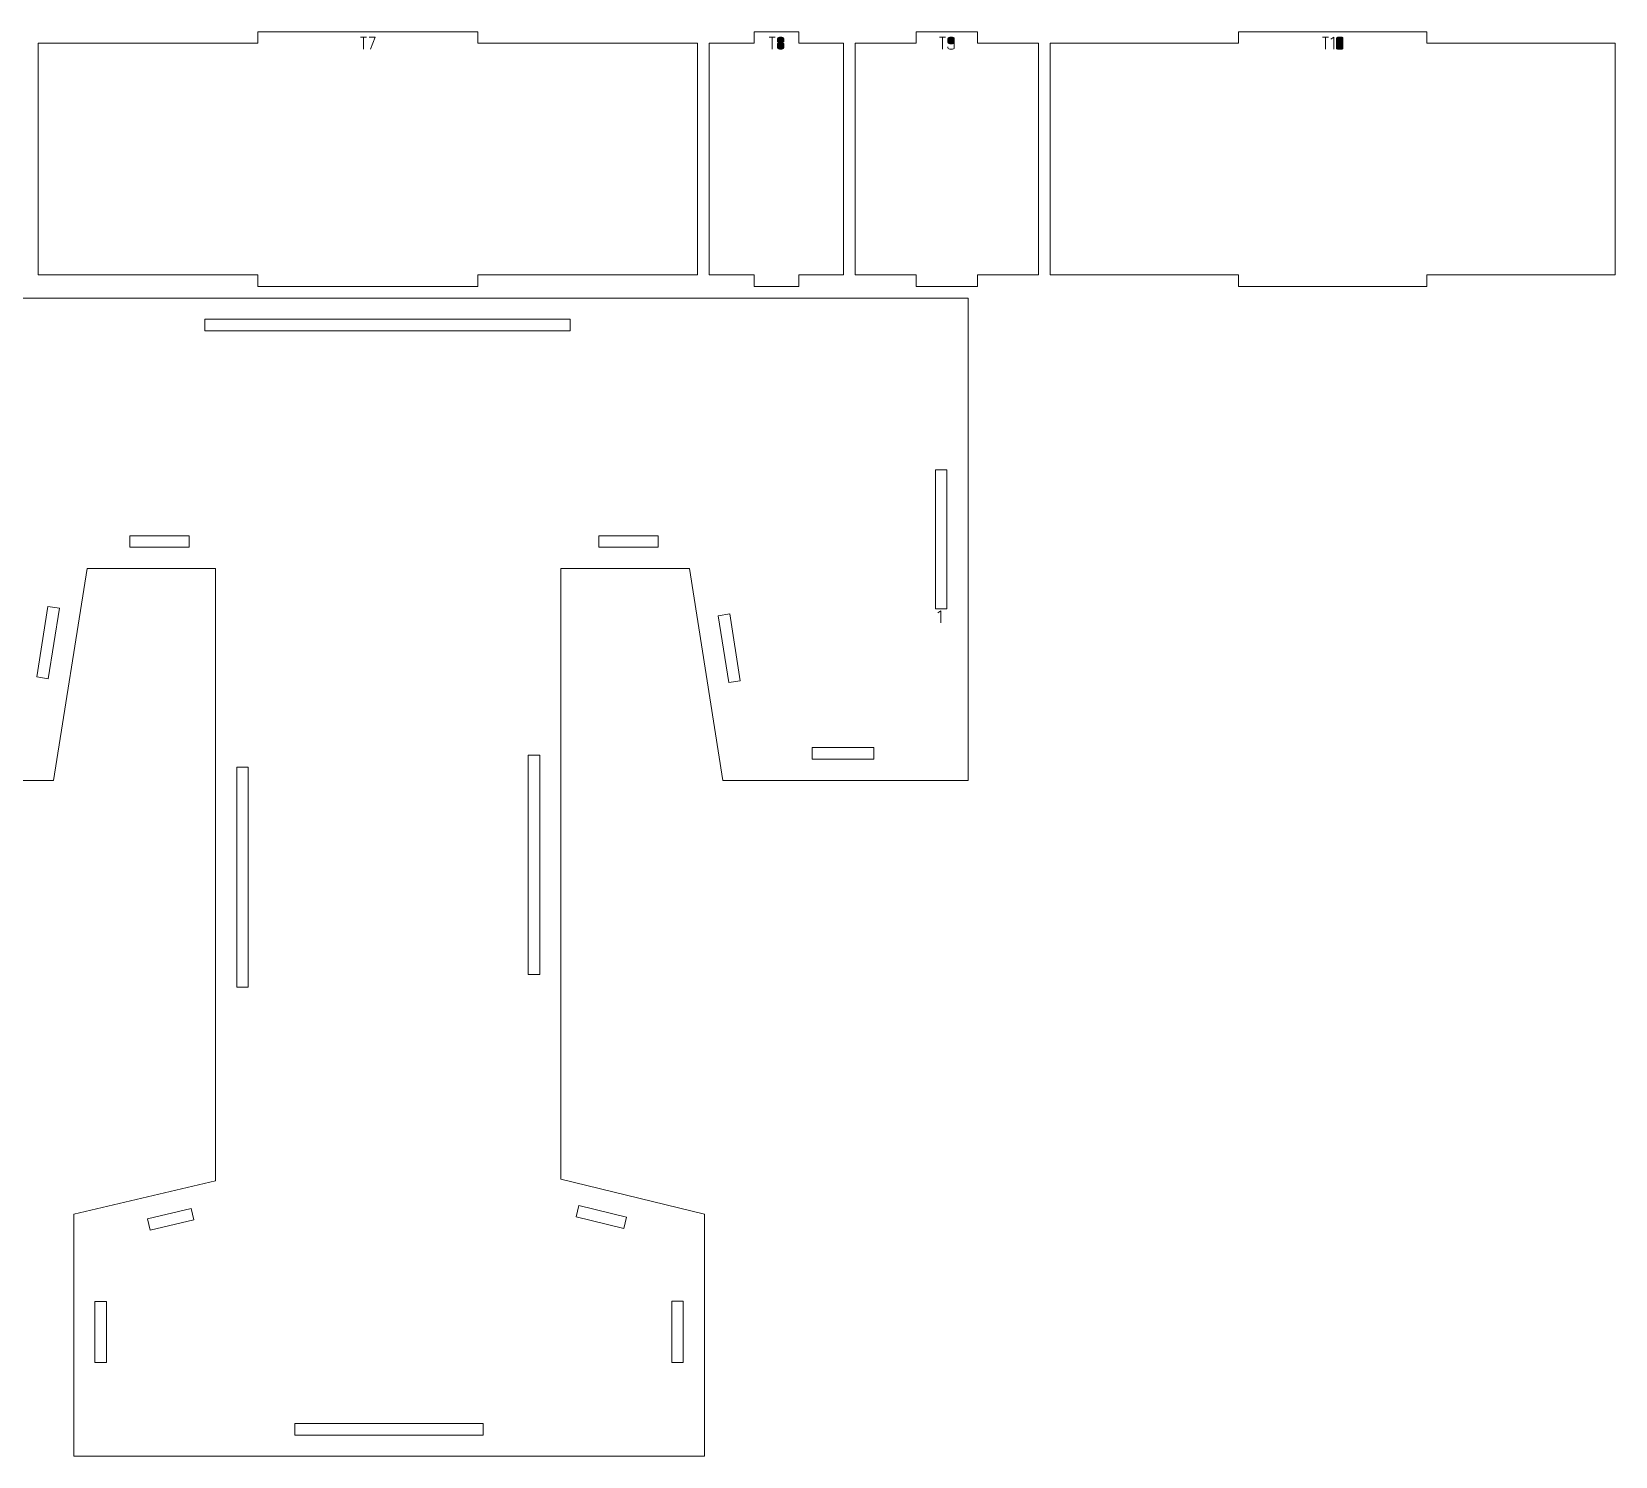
# Model space of a CAD drawing. Header units: centimetres. Extents: x -249 to 275, y -506 to 461.
# Drawn here: x 104.6 to 145.62, y -107.75 to -70.85 of the extents above; entities that cross this region are included whole.
import ezdxf

# ---------------------------------------------------------------- set-up
doc = ezdxf.new("R2010")
doc.units = ezdxf.units.CM
doc.header["$MEASUREMENT"] = 0
doc.layers.add('Capa 1', color=7, linetype='Continuous')

msp = doc.modelspace()

# ---------------------------------------------------------------- hatches: boundary and pattern name
at = {"layer": 'Capa 1', "true_color": 0x3e4095}
h = msp.add_hatch(color=175, dxfattribs=at)
edge = h.paths.add_edge_path()
edge.add_spline(control_points=[(113.19728, -70.98832), (113.19728, -70.98832), (113.11794, -70.98832), (113.11794, -70.98832), (113.11794, -70.98832), (113.27524, -70.98832), (113.27524, -70.98832), (113.27524, -70.98832), (113.19728, -70.98832), (113.19728, -70.98832), (113.19728, -70.98832), (113.19728, -71.30476), (113.19728, -71.30476), (113.19728, -71.30476), (113.19728, -70.98832), (113.19728, -70.98832)], knot_values=[0, 0, 0, 0, 0.2, 0.2, 0.2, 0.4, 0.4, 0.4, 0.6, 0.6, 0.6, 0.8, 0.8, 0.8, 1, 1, 1, 1], degree=3, periodic=1)
h = msp.add_hatch(color=175, dxfattribs=at)
edge = h.paths.add_edge_path()
edge.add_spline(control_points=[(113.37659, -71.30476), (113.37659, -71.30476), (113.49767, -70.98832), (113.49767, -70.98832), (113.49767, -70.98832), (113.33807, -70.98832), (113.33807, -70.98832), (113.33807, -70.98832), (113.49767, -70.98832), (113.49767, -70.98832), (113.49767, -70.98832), (113.37659, -71.30476), (113.37659, -71.30476)], knot_values=[0, 0, 0, 0, 0.25, 0.25, 0.25, 0.5, 0.5, 0.5, 0.75, 0.75, 0.75, 1, 1, 1, 1], degree=3, periodic=1)
h = msp.add_hatch(color=175, dxfattribs=at)
edge = h.paths.add_edge_path()
edge.add_spline(control_points=[(123.77842, -70.98832), (123.77842, -70.98832), (123.69908, -70.98832), (123.69908, -70.98832), (123.69908, -70.98832), (123.85638, -70.98832), (123.85638, -70.98832), (123.85638, -70.98832), (123.77842, -70.98832), (123.77842, -70.98832), (123.77842, -70.98832), (123.77842, -71.30476), (123.77842, -71.30476), (123.77842, -71.30476), (123.77842, -70.98832), (123.77842, -70.98832)], knot_values=[0, 0, 0, 0, 0.2, 0.2, 0.2, 0.4, 0.4, 0.4, 0.6, 0.6, 0.6, 0.8, 0.8, 0.8, 1, 1, 1, 1], degree=3, periodic=1)
h = msp.add_hatch(color=175, dxfattribs=at)
edge = h.paths.add_edge_path()
edge.add_spline(control_points=[(123.91921, -71.09793), (123.91921, -71.10588), (123.92487, -71.11306), (123.93618, -71.11948), (123.94749, -71.1259), (123.96935, -71.13018), (124.00176, -71.13232), (124.03417, -71.13018), (124.05603, -71.1259), (124.06734, -71.11948), (124.07865, -71.11306), (124.08431, -71.10588), (124.08431, -71.09793), (124.08431, -71.09793), (124.08431, -71.02363), (124.08431, -71.02363), (124.08431, -71.01385), (124.07644, -71.00552), (124.06069, -70.99864), (124.04495, -70.99176), (124.0253, -70.98832), (124.00176, -70.98832), (123.97822, -70.98832), (123.95857, -70.99176), (123.94283, -70.99864), (123.92708, -71.00552), (123.91921, -71.01385), (123.91921, -71.02363), (123.91921, -71.02363), (123.91921, -71.09793), (123.91921, -71.09793)], knot_values=[0, 0, 0, 0, 0.1, 0.1, 0.1, 0.2, 0.2, 0.2, 0.3, 0.3, 0.3, 0.4, 0.4, 0.4, 0.5, 0.5, 0.5, 0.6, 0.6, 0.6, 0.7, 0.7, 0.7, 0.8, 0.8, 0.8, 0.9, 0.9, 0.9, 1, 1, 1, 1], degree=3, periodic=1)
h = msp.add_hatch(color=175, dxfattribs=at)
edge = h.paths.add_edge_path()
edge.add_spline(control_points=[(124.00176, -71.30476), (123.97822, -71.30476), (123.95857, -71.30132), (123.94283, -71.29444), (123.92708, -71.28756), (123.91921, -71.27923), (123.91921, -71.26945), (123.91921, -71.26945), (123.91921, -71.16626), (123.91921, -71.16626), (123.91921, -71.158), (123.92487, -71.15082), (123.93618, -71.14471), (123.94749, -71.13859), (123.96935, -71.13446), (124.00176, -71.13232), (123.96935, -71.13018), (123.94749, -71.1259), (123.93618, -71.11948), (123.92487, -71.11306), (123.91921, -71.10588), (123.91921, -71.09793), (123.91921, -71.09793), (123.91921, -71.02363), (123.91921, -71.02363), (123.91921, -71.01385), (123.92708, -71.00552), (123.94283, -70.99864), (123.95857, -70.99176), (123.97822, -70.98832), (124.00176, -70.98832), (124.0253, -70.98832), (124.04495, -70.99176), (124.06069, -70.99864), (124.07644, -71.00552), (124.08431, -71.01385), (124.08431, -71.02363), (124.08431, -71.02363), (124.08431, -71.09793), (124.08431, -71.09793), (124.08431, -71.10588), (124.07865, -71.11306), (124.06734, -71.11948), (124.05603, -71.1259), (124.03417, -71.13018), (124.00176, -71.13232), (124.03417, -71.13446), (124.05603, -71.13859), (124.06734, -71.14471), (124.07865, -71.15082), (124.08431, -71.158), (124.08431, -71.16626), (124.08431, -71.16626), (124.08431, -71.26945), (124.08431, -71.26945), (124.08431, -71.27923), (124.07644, -71.28756), (124.06069, -71.29444), (124.04495, -71.30132), (124.0253, -71.30476), (124.00176, -71.30476)], knot_values=[0, 0, 0, 0, 0.05, 0.05, 0.05, 0.1, 0.1, 0.1, 0.15, 0.15, 0.15, 0.2, 0.2, 0.2, 0.25, 0.25, 0.25, 0.3, 0.3, 0.3, 0.35, 0.35, 0.35, 0.4, 0.4, 0.4, 0.45, 0.45, 0.45, 0.5, 0.5, 0.5, 0.55, 0.55, 0.55, 0.6, 0.6, 0.6, 0.65, 0.65, 0.65, 0.7, 0.7, 0.7, 0.75, 0.75, 0.75, 0.8, 0.8, 0.8, 0.85, 0.85, 0.85, 0.9, 0.9, 0.9, 0.95, 0.95, 0.95, 1, 1, 1, 1], degree=3, periodic=1)
h = msp.add_hatch(color=175, dxfattribs=at)
edge = h.paths.add_edge_path()
edge.add_spline(control_points=[(123.91921, -71.26945), (123.91921, -71.27923), (123.92708, -71.28756), (123.94283, -71.29444), (123.95857, -71.30132), (123.97822, -71.30476), (124.00176, -71.30476), (124.0253, -71.30476), (124.04495, -71.30132), (124.06069, -71.29444), (124.07644, -71.28756), (124.08431, -71.27923), (124.08431, -71.26945), (124.08431, -71.26945), (124.08431, -71.16626), (124.08431, -71.16626), (124.08431, -71.158), (124.07865, -71.15082), (124.06734, -71.14471), (124.05603, -71.13859), (124.03417, -71.13446), (124.00176, -71.13232), (123.96935, -71.13446), (123.94749, -71.13859), (123.93618, -71.14471), (123.92487, -71.15082), (123.91921, -71.158), (123.91921, -71.16626), (123.91921, -71.16626), (123.91921, -71.26945), (123.91921, -71.26945)], knot_values=[0, 0, 0, 0, 0.1, 0.1, 0.1, 0.2, 0.2, 0.2, 0.3, 0.3, 0.3, 0.4, 0.4, 0.4, 0.5, 0.5, 0.5, 0.6, 0.6, 0.6, 0.7, 0.7, 0.7, 0.8, 0.8, 0.8, 0.9, 0.9, 0.9, 1, 1, 1, 1], degree=3, periodic=1)
h = msp.add_hatch(color=175, dxfattribs=at)
edge = h.paths.add_edge_path()
edge.add_spline(control_points=[(128.19346, -70.98832), (128.19346, -70.98832), (128.11412, -70.98832), (128.11412, -70.98832), (128.11412, -70.98832), (128.27142, -70.98832), (128.27142, -70.98832), (128.27142, -70.98832), (128.19346, -70.98832), (128.19346, -70.98832), (128.19346, -70.98832), (128.19346, -71.30476), (128.19346, -71.30476), (128.19346, -71.30476), (128.19346, -70.98832), (128.19346, -70.98832)], knot_values=[0, 0, 0, 0, 0.2, 0.2, 0.2, 0.4, 0.4, 0.4, 0.6, 0.6, 0.6, 0.8, 0.8, 0.8, 1, 1, 1, 1], degree=3, periodic=1)
h = msp.add_hatch(color=175, dxfattribs=at)
edge = h.paths.add_edge_path()
edge.add_spline(control_points=[(128.33425, -71.13095), (128.33425, -71.14073), (128.34212, -71.14906), (128.35787, -71.15594), (128.37361, -71.16282), (128.39326, -71.16626), (128.4168, -71.16626), (128.44004, -71.16687), (128.4596, -71.16404), (128.4755, -71.15778), (128.4914, -71.15151), (128.49935, -71.14256), (128.49935, -71.13095), (128.49935, -71.13095), (128.49935, -71.02363), (128.49935, -71.02363), (128.49935, -71.01385), (128.49148, -71.00552), (128.47573, -70.99864), (128.45999, -70.99176), (128.44034, -70.98832), (128.4168, -70.98832), (128.39326, -70.98832), (128.37361, -70.99176), (128.35787, -70.99864), (128.34212, -71.00552), (128.33425, -71.01385), (128.33425, -71.02363), (128.33425, -71.02363), (128.33425, -71.13095), (128.33425, -71.13095)], knot_values=[0, 0, 0, 0, 0.1, 0.1, 0.1, 0.2, 0.2, 0.2, 0.3, 0.3, 0.3, 0.4, 0.4, 0.4, 0.5, 0.5, 0.5, 0.6, 0.6, 0.6, 0.7, 0.7, 0.7, 0.8, 0.8, 0.8, 0.9, 0.9, 0.9, 1, 1, 1, 1], degree=3, periodic=1)
h = msp.add_hatch(color=175, dxfattribs=at)
edge = h.paths.add_edge_path()
edge.add_spline(control_points=[(128.4168, -71.30476), (128.39326, -71.30476), (128.37361, -71.30132), (128.35787, -71.29444), (128.34212, -71.28756), (128.33425, -71.27923), (128.33425, -71.26945), (128.33425, -71.26945), (128.33425, -71.24422), (128.33425, -71.24422), (128.33425, -71.24422), (128.33425, -71.26945), (128.33425, -71.26945), (128.33425, -71.27923), (128.34212, -71.28756), (128.35787, -71.29444), (128.37361, -71.30132), (128.39326, -71.30476), (128.4168, -71.30476), (128.44034, -71.30476), (128.45999, -71.30132), (128.47573, -71.29444), (128.49148, -71.28756), (128.49935, -71.27923), (128.49935, -71.26945), (128.49935, -71.26945), (128.49935, -71.13095), (128.49935, -71.13095), (128.49935, -71.14256), (128.4914, -71.15151), (128.4755, -71.15778), (128.4596, -71.16404), (128.44004, -71.16687), (128.4168, -71.16626), (128.39326, -71.16626), (128.37361, -71.16282), (128.35787, -71.15594), (128.34212, -71.14906), (128.33425, -71.14073), (128.33425, -71.13095), (128.33425, -71.13095), (128.33425, -71.02363), (128.33425, -71.02363), (128.33425, -71.01385), (128.34212, -71.00552), (128.35787, -70.99864), (128.37361, -70.99176), (128.39326, -70.98832), (128.4168, -70.98832), (128.44034, -70.98832), (128.45999, -70.99176), (128.47573, -70.99864), (128.49148, -71.00552), (128.49935, -71.01385), (128.49935, -71.02363), (128.49935, -71.02363), (128.49935, -71.13095), (128.49935, -71.13095), (128.49935, -71.13095), (128.49935, -71.26945), (128.49935, -71.26945), (128.49935, -71.27923), (128.49148, -71.28756), (128.47573, -71.29444), (128.45999, -71.30132), (128.44034, -71.30476), (128.4168, -71.30476)], knot_values=[0, 0, 0, 0, 0.04545455, 0.04545455, 0.04545455, 0.09090909, 0.09090909, 0.09090909, 0.13636364, 0.13636364, 0.13636364, 0.18181818, 0.18181818, 0.18181818, 0.22727273, 0.22727273, 0.22727273, 0.27272727, 0.27272727, 0.27272727, 0.31818182, 0.31818182, 0.31818182, 0.36363636, 0.36363636, 0.36363636, 0.40909091, 0.40909091, 0.40909091, 0.45454545, 0.45454545, 0.45454545, 0.5, 0.5, 0.5, 0.54545455, 0.54545455, 0.54545455, 0.59090909, 0.59090909, 0.59090909, 0.63636364, 0.63636364, 0.63636364, 0.68181818, 0.68181818, 0.68181818, 0.72727273, 0.72727273, 0.72727273, 0.77272727, 0.77272727, 0.77272727, 0.81818182, 0.81818182, 0.81818182, 0.86363636, 0.86363636, 0.86363636, 0.90909091, 0.90909091, 0.90909091, 0.95454545, 0.95454545, 0.95454545, 1, 1, 1, 1], degree=3, periodic=1)
h = msp.add_hatch(color=175, dxfattribs=at)
edge = h.paths.add_edge_path()
edge.add_spline(control_points=[(138.11527, -70.98832), (138.11527, -70.98832), (138.03593, -70.98832), (138.03593, -70.98832), (138.03593, -70.98832), (138.19323, -70.98832), (138.19323, -70.98832), (138.19323, -70.98832), (138.11527, -70.98832), (138.11527, -70.98832), (138.11527, -70.98832), (138.11527, -71.30476), (138.11527, -71.30476), (138.11527, -71.30476), (138.11527, -70.98832), (138.11527, -70.98832)], knot_values=[0, 0, 0, 0, 0.2, 0.2, 0.2, 0.4, 0.4, 0.4, 0.6, 0.6, 0.6, 0.8, 0.8, 0.8, 1, 1, 1, 1], degree=3, periodic=1)
h = msp.add_hatch(color=175, dxfattribs=at)
edge = h.paths.add_edge_path()
edge.add_spline(control_points=[(138.33219, -70.98786), (138.33219, -70.98786), (138.25606, -71.0406), (138.25606, -71.0406), (138.25606, -71.0406), (138.33219, -70.98786), (138.33219, -70.98786), (138.33219, -70.98786), (138.33219, -71.30476), (138.33219, -71.30476), (138.33219, -71.30476), (138.33219, -70.98786), (138.33219, -70.98786)], knot_values=[0, 0, 0, 0, 0.25, 0.25, 0.25, 0.5, 0.5, 0.5, 0.75, 0.75, 0.75, 1, 1, 1, 1], degree=3, periodic=1)
h = msp.add_hatch(color=175, dxfattribs=at)
edge = h.paths.add_edge_path()
edge.add_spline(control_points=[(138.40282, -71.28091), (138.40282, -71.2907), (138.41069, -71.29712), (138.42644, -71.30017), (138.44218, -71.30323), (138.46183, -71.30476), (138.48537, -71.30476), (138.50891, -71.30476), (138.52856, -71.30323), (138.5443, -71.30017), (138.56005, -71.29712), (138.56792, -71.2907), (138.56792, -71.28091), (138.56792, -71.28091), (138.56792, -71.01263), (138.56792, -71.01263), (138.56792, -71.00284), (138.56005, -70.99634), (138.5443, -70.99313), (138.52856, -70.98992), (138.50891, -70.98832), (138.48537, -70.98832), (138.46183, -70.98832), (138.44218, -70.98992), (138.42644, -70.99313), (138.41069, -70.99634), (138.40282, -71.00284), (138.40282, -71.01263), (138.40282, -71.01263), (138.40282, -71.28091), (138.40282, -71.28091)], knot_values=[0, 0, 0, 0, 0.1, 0.1, 0.1, 0.2, 0.2, 0.2, 0.3, 0.3, 0.3, 0.4, 0.4, 0.4, 0.5, 0.5, 0.5, 0.6, 0.6, 0.6, 0.7, 0.7, 0.7, 0.8, 0.8, 0.8, 0.9, 0.9, 0.9, 1, 1, 1, 1], degree=3, periodic=1)
h = msp.add_hatch(color=175, dxfattribs=at)
edge = h.paths.add_edge_path()
edge.add_spline(control_points=[(138.56792, -71.28091), (138.56792, -71.2907), (138.56005, -71.29712), (138.5443, -71.30017), (138.52856, -71.30323), (138.50891, -71.30476), (138.48537, -71.30476), (138.46183, -71.30476), (138.44218, -71.30323), (138.42644, -71.30017), (138.41069, -71.29712), (138.40282, -71.2907), (138.40282, -71.28091), (138.40282, -71.28091), (138.40282, -71.01263), (138.40282, -71.01263), (138.40282, -71.00284), (138.41069, -70.99634), (138.42644, -70.99313), (138.44218, -70.98992), (138.46183, -70.98832), (138.48537, -70.98832), (138.50891, -70.98832), (138.52856, -70.98992), (138.5443, -70.99313), (138.56005, -70.99634), (138.56792, -71.00284), (138.56792, -71.01263), (138.56792, -71.01263), (138.56792, -71.28091), (138.56792, -71.28091)], knot_values=[0, 0, 0, 0, 0.1, 0.1, 0.1, 0.2, 0.2, 0.2, 0.3, 0.3, 0.3, 0.4, 0.4, 0.4, 0.5, 0.5, 0.5, 0.6, 0.6, 0.6, 0.7, 0.7, 0.7, 0.8, 0.8, 0.8, 0.9, 0.9, 0.9, 1, 1, 1, 1], degree=3, periodic=1)
h = msp.add_hatch(color=175, dxfattribs=at)
edge = h.paths.add_edge_path()
edge.add_spline(control_points=[(128.14921, -85.8444), (128.14921, -85.8444), (128.07308, -85.89714), (128.07308, -85.89714), (128.07308, -85.89714), (128.14921, -85.8444), (128.14921, -85.8444), (128.14921, -85.8444), (128.14921, -86.1613), (128.14921, -86.1613), (128.14921, -86.1613), (128.14921, -85.8444), (128.14921, -85.8444)], knot_values=[0, 0, 0, 0, 0.25, 0.25, 0.25, 0.5, 0.5, 0.5, 0.75, 0.75, 0.75, 1, 1, 1, 1], degree=3, periodic=1)

# ---------------------------------------------------------------- linework, layer by layer
at = {"layer": 'Capa 1', "color": 240, "lineweight": 20}
for points in [[(104.76526, -71.14756), (104.76526, -71.14756), (104.76526, -77.14756), (104.76526, -77.14756), (104.76526, -77.14756), (110.46029, -77.14756), (110.46029, -77.14756), (110.46029, -77.14756), (110.46029, -77.44756), (110.46029, -77.44756), (110.46029, -77.44756), (116.15533, -77.44756), (116.15533, -77.44756), (116.15533, -77.44756), (116.15533, -77.14756), (116.15533, -77.14756), (116.15533, -77.14756), (121.85036, -77.14756), (121.85036, -77.14756), (121.85036, -77.14756), (121.85036, -71.14756), (121.85036, -71.14756), (121.85036, -71.14756), (116.15533, -71.14756), (116.15533, -71.14756), (116.15533, -71.14756), (116.15533, -70.84756), (116.15533, -70.84756), (116.15533, -70.84756), (110.46029, -70.84756), (110.46029, -70.84756), (110.46029, -70.84756), (110.46029, -71.14756), (110.46029, -71.14756), (110.46029, -71.14756), (104.76526, -71.14756), (104.76526, -71.14756)], [(122.15036, -71.14756), (122.15036, -71.14756), (122.15036, -77.14756), (122.15036, -77.14756), (122.15036, -77.14756), (123.31125, -77.14756), (123.31125, -77.14756), (123.31125, -77.14756), (123.31125, -77.44756), (123.31125, -77.44756), (123.31125, -77.44756), (124.47214, -77.44756), (124.47214, -77.44756), (124.47214, -77.44756), (124.47214, -77.14756), (124.47214, -77.14756), (124.47214, -77.14756), (125.63303, -77.14756), (125.63303, -77.14756), (125.63303, -77.14756), (125.63303, -71.14756), (125.63303, -71.14756), (125.63303, -71.14756), (124.47214, -71.14756), (124.47214, -71.14756), (124.47214, -71.14756), (124.47214, -70.84756), (124.47214, -70.84756), (124.47214, -70.84756), (123.31125, -70.84756), (123.31125, -70.84756), (123.31125, -70.84756), (123.31125, -71.14756), (123.31125, -71.14756), (123.31125, -71.14756), (122.15036, -71.14756), (122.15036, -71.14756)], [(125.93303, -71.14756), (125.93303, -71.14756), (125.93303, -77.14756), (125.93303, -77.14756), (125.93303, -77.14756), (127.5155, -77.14756), (127.5155, -77.14756), (127.5155, -77.14756), (127.5155, -77.44756), (127.5155, -77.44756), (127.5155, -77.44756), (129.09797, -77.44756), (129.09797, -77.44756), (129.09797, -77.44756), (129.09797, -77.14756), (129.09797, -77.14756), (129.09797, -77.14756), (130.68044, -77.14756), (130.68044, -77.14756), (130.68044, -77.14756), (130.68044, -71.14756), (130.68044, -71.14756), (130.68044, -71.14756), (129.09797, -71.14756), (129.09797, -71.14756), (129.09797, -71.14756), (129.09797, -70.84756), (129.09797, -70.84756), (129.09797, -70.84756), (127.5155, -70.84756), (127.5155, -70.84756), (127.5155, -70.84756), (127.5155, -71.14756), (127.5155, -71.14756), (127.5155, -71.14756), (125.93303, -71.14756), (125.93303, -71.14756)], [(130.98044, -71.14756), (130.98044, -71.14756), (130.98044, -77.14756), (130.98044, -77.14756), (130.98044, -77.14756), (135.86143, -77.14756), (135.86143, -77.14756), (135.86143, -77.14756), (135.86143, -77.44756), (135.86143, -77.44756), (135.86143, -77.44756), (140.74242, -77.44756), (140.74242, -77.44756), (140.74242, -77.44756), (140.74242, -77.14756), (140.74242, -77.14756), (140.74242, -77.14756), (145.62341, -77.14756), (145.62341, -77.14756), (145.62341, -77.14756), (145.62341, -71.14756), (145.62341, -71.14756), (145.62341, -71.14756), (140.74242, -71.14756), (140.74242, -71.14756), (140.74242, -71.14756), (140.74242, -70.84756), (140.74242, -70.84756), (140.74242, -70.84756), (135.86143, -70.84756), (135.86143, -70.84756), (135.86143, -70.84756), (135.86143, -71.14756), (135.86143, -71.14756), (135.86143, -71.14756), (130.98044, -71.14756), (130.98044, -71.14756)]]:
    msp.add_open_spline(points, degree=3, knots=[0, 0, 0, 0, 0.08333333, 0.08333333, 0.08333333, 0.16666667, 0.16666667, 0.16666667, 0.25, 0.25, 0.25, 0.33333333, 0.33333333, 0.33333333, 0.41666667, 0.41666667, 0.41666667, 0.5, 0.5, 0.5, 0.58333333, 0.58333333, 0.58333333, 0.66666667, 0.66666667, 0.66666667, 0.75, 0.75, 0.75, 0.83333333, 0.83333333, 0.83333333, 0.91666667, 0.91666667, 0.91666667, 1, 1, 1, 1], dxfattribs=at)
at = {"layer": 'Capa 1', "color": 114, "lineweight": 9}
for points, knots in [([(113.19728, -70.98832), (113.19728, -70.98832), (113.11794, -70.98832), (113.11794, -70.98832), (113.11794, -70.98832), (113.27524, -70.98832), (113.27524, -70.98832), (113.27524, -70.98832), (113.19728, -70.98832), (113.19728, -70.98832), (113.19728, -70.98832), (113.19728, -71.30476), (113.19728, -71.30476), (113.19728, -71.30476), (113.19728, -70.98832), (113.19728, -70.98832)], [0, 0, 0, 0, 0.2, 0.2, 0.2, 0.4, 0.4, 0.4, 0.6, 0.6, 0.6, 0.8, 0.8, 0.8, 1, 1, 1, 1]), ([(113.37659, -71.30476), (113.37659, -71.30476), (113.49767, -70.98832), (113.49767, -70.98832), (113.49767, -70.98832), (113.33807, -70.98832), (113.33807, -70.98832), (113.33807, -70.98832), (113.49767, -70.98832), (113.49767, -70.98832), (113.49767, -70.98832), (113.37659, -71.30476), (113.37659, -71.30476)], [0, 0, 0, 0, 0.25, 0.25, 0.25, 0.5, 0.5, 0.5, 0.75, 0.75, 0.75, 1, 1, 1, 1]), ([(123.77842, -70.98832), (123.77842, -70.98832), (123.69908, -70.98832), (123.69908, -70.98832), (123.69908, -70.98832), (123.85638, -70.98832), (123.85638, -70.98832), (123.85638, -70.98832), (123.77842, -70.98832), (123.77842, -70.98832), (123.77842, -70.98832), (123.77842, -71.30476), (123.77842, -71.30476), (123.77842, -71.30476), (123.77842, -70.98832), (123.77842, -70.98832)], [0, 0, 0, 0, 0.2, 0.2, 0.2, 0.4, 0.4, 0.4, 0.6, 0.6, 0.6, 0.8, 0.8, 0.8, 1, 1, 1, 1]), ([(123.91921, -71.09793), (123.91921, -71.10588), (123.92487, -71.11306), (123.93618, -71.11948), (123.94749, -71.1259), (123.96935, -71.13018), (124.00176, -71.13232), (124.03417, -71.13018), (124.05603, -71.1259), (124.06734, -71.11948), (124.07865, -71.11306), (124.08431, -71.10588), (124.08431, -71.09793), (124.08431, -71.09793), (124.08431, -71.02363), (124.08431, -71.02363), (124.08431, -71.01385), (124.07644, -71.00552), (124.06069, -70.99864), (124.04495, -70.99176), (124.0253, -70.98832), (124.00176, -70.98832), (123.97822, -70.98832), (123.95857, -70.99176), (123.94283, -70.99864), (123.92708, -71.00552), (123.91921, -71.01385), (123.91921, -71.02363), (123.91921, -71.02363), (123.91921, -71.09793), (123.91921, -71.09793)], [0, 0, 0, 0, 0.1, 0.1, 0.1, 0.2, 0.2, 0.2, 0.3, 0.3, 0.3, 0.4, 0.4, 0.4, 0.5, 0.5, 0.5, 0.6, 0.6, 0.6, 0.7, 0.7, 0.7, 0.8, 0.8, 0.8, 0.9, 0.9, 0.9, 1, 1, 1, 1]), ([(124.00176, -71.30476), (123.97822, -71.30476), (123.95857, -71.30132), (123.94283, -71.29444), (123.92708, -71.28756), (123.91921, -71.27923), (123.91921, -71.26945), (123.91921, -71.26945), (123.91921, -71.16626), (123.91921, -71.16626), (123.91921, -71.158), (123.92487, -71.15082), (123.93618, -71.14471), (123.94749, -71.13859), (123.96935, -71.13446), (124.00176, -71.13232), (123.96935, -71.13018), (123.94749, -71.1259), (123.93618, -71.11948), (123.92487, -71.11306), (123.91921, -71.10588), (123.91921, -71.09793), (123.91921, -71.09793), (123.91921, -71.02363), (123.91921, -71.02363), (123.91921, -71.01385), (123.92708, -71.00552), (123.94283, -70.99864), (123.95857, -70.99176), (123.97822, -70.98832), (124.00176, -70.98832), (124.0253, -70.98832), (124.04495, -70.99176), (124.06069, -70.99864), (124.07644, -71.00552), (124.08431, -71.01385), (124.08431, -71.02363), (124.08431, -71.02363), (124.08431, -71.09793), (124.08431, -71.09793), (124.08431, -71.10588), (124.07865, -71.11306), (124.06734, -71.11948), (124.05603, -71.1259), (124.03417, -71.13018), (124.00176, -71.13232), (124.03417, -71.13446), (124.05603, -71.13859), (124.06734, -71.14471), (124.07865, -71.15082), (124.08431, -71.158), (124.08431, -71.16626), (124.08431, -71.16626), (124.08431, -71.26945), (124.08431, -71.26945), (124.08431, -71.27923), (124.07644, -71.28756), (124.06069, -71.29444), (124.04495, -71.30132), (124.0253, -71.30476), (124.00176, -71.30476)], [0, 0, 0, 0, 0.05, 0.05, 0.05, 0.1, 0.1, 0.1, 0.15, 0.15, 0.15, 0.2, 0.2, 0.2, 0.25, 0.25, 0.25, 0.3, 0.3, 0.3, 0.35, 0.35, 0.35, 0.4, 0.4, 0.4, 0.45, 0.45, 0.45, 0.5, 0.5, 0.5, 0.55, 0.55, 0.55, 0.6, 0.6, 0.6, 0.65, 0.65, 0.65, 0.7, 0.7, 0.7, 0.75, 0.75, 0.75, 0.8, 0.8, 0.8, 0.85, 0.85, 0.85, 0.9, 0.9, 0.9, 0.95, 0.95, 0.95, 1, 1, 1, 1]), ([(123.91921, -71.26945), (123.91921, -71.27923), (123.92708, -71.28756), (123.94283, -71.29444), (123.95857, -71.30132), (123.97822, -71.30476), (124.00176, -71.30476), (124.0253, -71.30476), (124.04495, -71.30132), (124.06069, -71.29444), (124.07644, -71.28756), (124.08431, -71.27923), (124.08431, -71.26945), (124.08431, -71.26945), (124.08431, -71.16626), (124.08431, -71.16626), (124.08431, -71.158), (124.07865, -71.15082), (124.06734, -71.14471), (124.05603, -71.13859), (124.03417, -71.13446), (124.00176, -71.13232), (123.96935, -71.13446), (123.94749, -71.13859), (123.93618, -71.14471), (123.92487, -71.15082), (123.91921, -71.158), (123.91921, -71.16626), (123.91921, -71.16626), (123.91921, -71.26945), (123.91921, -71.26945)], [0, 0, 0, 0, 0.1, 0.1, 0.1, 0.2, 0.2, 0.2, 0.3, 0.3, 0.3, 0.4, 0.4, 0.4, 0.5, 0.5, 0.5, 0.6, 0.6, 0.6, 0.7, 0.7, 0.7, 0.8, 0.8, 0.8, 0.9, 0.9, 0.9, 1, 1, 1, 1]), ([(128.19346, -70.98832), (128.19346, -70.98832), (128.11412, -70.98832), (128.11412, -70.98832), (128.11412, -70.98832), (128.27142, -70.98832), (128.27142, -70.98832), (128.27142, -70.98832), (128.19346, -70.98832), (128.19346, -70.98832), (128.19346, -70.98832), (128.19346, -71.30476), (128.19346, -71.30476), (128.19346, -71.30476), (128.19346, -70.98832), (128.19346, -70.98832)], [0, 0, 0, 0, 0.2, 0.2, 0.2, 0.4, 0.4, 0.4, 0.6, 0.6, 0.6, 0.8, 0.8, 0.8, 1, 1, 1, 1]), ([(128.33425, -71.13095), (128.33425, -71.14073), (128.34212, -71.14906), (128.35787, -71.15594), (128.37361, -71.16282), (128.39326, -71.16626), (128.4168, -71.16626), (128.44004, -71.16687), (128.4596, -71.16404), (128.4755, -71.15778), (128.4914, -71.15151), (128.49935, -71.14256), (128.49935, -71.13095), (128.49935, -71.13095), (128.49935, -71.02363), (128.49935, -71.02363), (128.49935, -71.01385), (128.49148, -71.00552), (128.47573, -70.99864), (128.45999, -70.99176), (128.44034, -70.98832), (128.4168, -70.98832), (128.39326, -70.98832), (128.37361, -70.99176), (128.35787, -70.99864), (128.34212, -71.00552), (128.33425, -71.01385), (128.33425, -71.02363), (128.33425, -71.02363), (128.33425, -71.13095), (128.33425, -71.13095)], [0, 0, 0, 0, 0.1, 0.1, 0.1, 0.2, 0.2, 0.2, 0.3, 0.3, 0.3, 0.4, 0.4, 0.4, 0.5, 0.5, 0.5, 0.6, 0.6, 0.6, 0.7, 0.7, 0.7, 0.8, 0.8, 0.8, 0.9, 0.9, 0.9, 1, 1, 1, 1]), ([(128.4168, -71.30476), (128.39326, -71.30476), (128.37361, -71.30132), (128.35787, -71.29444), (128.34212, -71.28756), (128.33425, -71.27923), (128.33425, -71.26945), (128.33425, -71.26945), (128.33425, -71.24422), (128.33425, -71.24422), (128.33425, -71.24422), (128.33425, -71.26945), (128.33425, -71.26945), (128.33425, -71.27923), (128.34212, -71.28756), (128.35787, -71.29444), (128.37361, -71.30132), (128.39326, -71.30476), (128.4168, -71.30476), (128.44034, -71.30476), (128.45999, -71.30132), (128.47573, -71.29444), (128.49148, -71.28756), (128.49935, -71.27923), (128.49935, -71.26945), (128.49935, -71.26945), (128.49935, -71.13095), (128.49935, -71.13095), (128.49935, -71.14256), (128.4914, -71.15151), (128.4755, -71.15778), (128.4596, -71.16404), (128.44004, -71.16687), (128.4168, -71.16626), (128.39326, -71.16626), (128.37361, -71.16282), (128.35787, -71.15594), (128.34212, -71.14906), (128.33425, -71.14073), (128.33425, -71.13095), (128.33425, -71.13095), (128.33425, -71.02363), (128.33425, -71.02363), (128.33425, -71.01385), (128.34212, -71.00552), (128.35787, -70.99864), (128.37361, -70.99176), (128.39326, -70.98832), (128.4168, -70.98832), (128.44034, -70.98832), (128.45999, -70.99176), (128.47573, -70.99864), (128.49148, -71.00552), (128.49935, -71.01385), (128.49935, -71.02363), (128.49935, -71.02363), (128.49935, -71.13095), (128.49935, -71.13095), (128.49935, -71.13095), (128.49935, -71.26945), (128.49935, -71.26945), (128.49935, -71.27923), (128.49148, -71.28756), (128.47573, -71.29444), (128.45999, -71.30132), (128.44034, -71.30476), (128.4168, -71.30476)], [0, 0, 0, 0, 0.04545455, 0.04545455, 0.04545455, 0.09090909, 0.09090909, 0.09090909, 0.13636364, 0.13636364, 0.13636364, 0.18181818, 0.18181818, 0.18181818, 0.22727273, 0.22727273, 0.22727273, 0.27272727, 0.27272727, 0.27272727, 0.31818182, 0.31818182, 0.31818182, 0.36363636, 0.36363636, 0.36363636, 0.40909091, 0.40909091, 0.40909091, 0.45454545, 0.45454545, 0.45454545, 0.5, 0.5, 0.5, 0.54545455, 0.54545455, 0.54545455, 0.59090909, 0.59090909, 0.59090909, 0.63636364, 0.63636364, 0.63636364, 0.68181818, 0.68181818, 0.68181818, 0.72727273, 0.72727273, 0.72727273, 0.77272727, 0.77272727, 0.77272727, 0.81818182, 0.81818182, 0.81818182, 0.86363636, 0.86363636, 0.86363636, 0.90909091, 0.90909091, 0.90909091, 0.95454545, 0.95454545, 0.95454545, 1, 1, 1, 1]), ([(138.11527, -70.98832), (138.11527, -70.98832), (138.03593, -70.98832), (138.03593, -70.98832), (138.03593, -70.98832), (138.19323, -70.98832), (138.19323, -70.98832), (138.19323, -70.98832), (138.11527, -70.98832), (138.11527, -70.98832), (138.11527, -70.98832), (138.11527, -71.30476), (138.11527, -71.30476), (138.11527, -71.30476), (138.11527, -70.98832), (138.11527, -70.98832)], [0, 0, 0, 0, 0.2, 0.2, 0.2, 0.4, 0.4, 0.4, 0.6, 0.6, 0.6, 0.8, 0.8, 0.8, 1, 1, 1, 1]), ([(138.33219, -70.98786), (138.33219, -70.98786), (138.25606, -71.0406), (138.25606, -71.0406), (138.25606, -71.0406), (138.33219, -70.98786), (138.33219, -70.98786), (138.33219, -70.98786), (138.33219, -71.30476), (138.33219, -71.30476), (138.33219, -71.30476), (138.33219, -70.98786), (138.33219, -70.98786)], [0, 0, 0, 0, 0.25, 0.25, 0.25, 0.5, 0.5, 0.5, 0.75, 0.75, 0.75, 1, 1, 1, 1]), ([(138.40282, -71.28091), (138.40282, -71.2907), (138.41069, -71.29712), (138.42644, -71.30017), (138.44218, -71.30323), (138.46183, -71.30476), (138.48537, -71.30476), (138.50891, -71.30476), (138.52856, -71.30323), (138.5443, -71.30017), (138.56005, -71.29712), (138.56792, -71.2907), (138.56792, -71.28091), (138.56792, -71.28091), (138.56792, -71.01263), (138.56792, -71.01263), (138.56792, -71.00284), (138.56005, -70.99634), (138.5443, -70.99313), (138.52856, -70.98992), (138.50891, -70.98832), (138.48537, -70.98832), (138.46183, -70.98832), (138.44218, -70.98992), (138.42644, -70.99313), (138.41069, -70.99634), (138.40282, -71.00284), (138.40282, -71.01263), (138.40282, -71.01263), (138.40282, -71.28091), (138.40282, -71.28091)], [0, 0, 0, 0, 0.1, 0.1, 0.1, 0.2, 0.2, 0.2, 0.3, 0.3, 0.3, 0.4, 0.4, 0.4, 0.5, 0.5, 0.5, 0.6, 0.6, 0.6, 0.7, 0.7, 0.7, 0.8, 0.8, 0.8, 0.9, 0.9, 0.9, 1, 1, 1, 1]), ([(138.56792, -71.28091), (138.56792, -71.2907), (138.56005, -71.29712), (138.5443, -71.30017), (138.52856, -71.30323), (138.50891, -71.30476), (138.48537, -71.30476), (138.46183, -71.30476), (138.44218, -71.30323), (138.42644, -71.30017), (138.41069, -71.29712), (138.40282, -71.2907), (138.40282, -71.28091), (138.40282, -71.28091), (138.40282, -71.01263), (138.40282, -71.01263), (138.40282, -71.00284), (138.41069, -70.99634), (138.42644, -70.99313), (138.44218, -70.98992), (138.46183, -70.98832), (138.48537, -70.98832), (138.50891, -70.98832), (138.52856, -70.98992), (138.5443, -70.99313), (138.56005, -70.99634), (138.56792, -71.00284), (138.56792, -71.01263), (138.56792, -71.01263), (138.56792, -71.28091), (138.56792, -71.28091)], [0, 0, 0, 0, 0.1, 0.1, 0.1, 0.2, 0.2, 0.2, 0.3, 0.3, 0.3, 0.4, 0.4, 0.4, 0.5, 0.5, 0.5, 0.6, 0.6, 0.6, 0.7, 0.7, 0.7, 0.8, 0.8, 0.8, 0.9, 0.9, 0.9, 1, 1, 1, 1]), ([(128.14921, -85.8444), (128.14921, -85.8444), (128.07308, -85.89714), (128.07308, -85.89714), (128.07308, -85.89714), (128.14921, -85.8444), (128.14921, -85.8444), (128.14921, -85.8444), (128.14921, -86.1613), (128.14921, -86.1613), (128.14921, -86.1613), (128.14921, -85.8444), (128.14921, -85.8444)], [0, 0, 0, 0, 0.25, 0.25, 0.25, 0.5, 0.5, 0.5, 0.75, 0.75, 0.75, 1, 1, 1, 1])]:
    msp.add_open_spline(points, degree=3, knots=knots, dxfattribs=at)
at = {"layer": 'Capa 1', "color": 240, "lineweight": 9}
for points, knots in [([(128.85628, -90.24033), (128.85628, -90.24033), (122.50182, -90.24033), (122.50182, -90.24033), (122.50182, -90.24033), (121.63727, -84.75043), (121.63727, -84.75043), (121.63727, -84.75043), (118.30875, -84.75043), (118.30875, -84.75043), (118.30875, -84.75043), (118.30875, -100.57173), (118.30875, -100.57173), (118.30875, -100.57173), (122.02632, -101.47951), (122.02632, -101.47951), (122.02632, -101.47951), (122.02632, -107.7475), (122.02632, -107.7475), (122.02632, -107.7475), (105.68629, -107.7475), (105.68629, -107.7475), (105.68629, -107.7475), (105.68629, -101.47951), (105.68629, -101.47951), (105.68629, -101.47951), (109.36064, -100.61495), (109.36064, -100.61495), (109.36064, -100.61495), (109.36064, -84.75043), (109.36064, -84.75043), (109.36064, -84.75043), (106.03211, -84.75043), (106.03211, -84.75043), (106.03211, -84.75043), (105.16756, -90.24033), (105.16756, -90.24033), (105.16756, -90.24033), (98.76988, -90.24033), (98.76988, -90.24033), (98.76988, -90.24033), (98.76988, -77.74756), (98.76988, -77.74756), (98.76988, -77.74756), (128.85628, -77.74756), (128.85628, -77.74756), (128.85628, -77.74756), (128.85628, -90.24033), (128.85628, -90.24033)], [0, 0, 0, 0, 0.0625, 0.0625, 0.0625, 0.125, 0.125, 0.125, 0.1875, 0.1875, 0.1875, 0.25, 0.25, 0.25, 0.3125, 0.3125, 0.3125, 0.375, 0.375, 0.375, 0.4375, 0.4375, 0.4375, 0.5, 0.5, 0.5, 0.5625, 0.5625, 0.5625, 0.625, 0.625, 0.625, 0.6875, 0.6875, 0.6875, 0.75, 0.75, 0.75, 0.8125, 0.8125, 0.8125, 0.875, 0.875, 0.875, 0.9375, 0.9375, 0.9375, 1, 1, 1, 1]), ([(109.08152, -78.59609), (109.08152, -78.59609), (118.54464, -78.59609), (118.54464, -78.59609), (118.54464, -78.59609), (118.54464, -78.29609), (118.54464, -78.29609), (118.54464, -78.29609), (109.08152, -78.29609), (109.08152, -78.29609), (109.08152, -78.29609), (109.08152, -78.59609), (109.08152, -78.59609)], [0, 0, 0, 0, 0.25, 0.25, 0.25, 0.5, 0.5, 0.5, 0.75, 0.75, 0.75, 1, 1, 1, 1]), ([(128.00775, -82.19466), (128.00775, -82.19466), (128.00775, -85.79323), (128.00775, -85.79323), (128.00775, -85.79323), (128.30775, -85.79323), (128.30775, -85.79323), (128.30775, -85.79323), (128.30775, -82.19466), (128.30775, -82.19466), (128.30775, -82.19466), (128.00775, -82.19466), (128.00775, -82.19466)], [0, 0, 0, 0, 0.25, 0.25, 0.25, 0.5, 0.5, 0.5, 0.75, 0.75, 0.75, 1, 1, 1, 1]), ([(108.67381, -83.9019), (108.67381, -83.9019), (107.13846, -83.9019), (107.13846, -83.9019), (107.13846, -83.9019), (107.13846, -84.2019), (107.13846, -84.2019), (107.13846, -84.2019), (108.67381, -84.2019), (108.67381, -84.2019), (108.67381, -84.2019), (108.67381, -83.9019), (108.67381, -83.9019)], [0, 0, 0, 0, 0.25, 0.25, 0.25, 0.5, 0.5, 0.5, 0.75, 0.75, 0.75, 1, 1, 1, 1]), ([(120.82849, -83.9019), (120.82849, -83.9019), (119.29436, -83.9019), (119.29436, -83.9019), (119.29436, -83.9019), (119.29436, -84.2019), (119.29436, -84.2019), (119.29436, -84.2019), (120.82849, -84.2019), (120.82849, -84.2019), (120.82849, -84.2019), (120.82849, -83.9019), (120.82849, -83.9019)], [0, 0, 0, 0, 0.25, 0.25, 0.25, 0.5, 0.5, 0.5, 0.75, 0.75, 0.75, 1, 1, 1, 1]), ([(105.01857, -85.73187), (105.01857, -85.73187), (104.73038, -87.56183), (104.73038, -87.56183), (104.73038, -87.56183), (105.02673, -87.6085), (105.02673, -87.6085), (105.02673, -87.6085), (105.31491, -85.77854), (105.31491, -85.77854), (105.31491, -85.77854), (105.01857, -85.73187), (105.01857, -85.73187)], [0, 0, 0, 0, 0.25, 0.25, 0.25, 0.5, 0.5, 0.5, 0.75, 0.75, 0.75, 1, 1, 1, 1]), ([(122.95436, -87.65941), (122.95436, -87.65941), (122.68155, -85.92703), (122.68155, -85.92703), (122.68155, -85.92703), (122.3852, -85.9737), (122.3852, -85.9737), (122.3852, -85.9737), (122.65802, -87.70608), (122.65802, -87.70608), (122.65802, -87.70608), (122.95436, -87.65941), (122.95436, -87.65941)], [0, 0, 0, 0, 0.25, 0.25, 0.25, 0.5, 0.5, 0.5, 0.75, 0.75, 0.75, 1, 1, 1, 1]), ([(126.41423, -89.3918), (126.41423, -89.3918), (124.8207, -89.3918), (124.8207, -89.3918), (124.8207, -89.3918), (124.8207, -89.6918), (124.8207, -89.6918), (124.8207, -89.6918), (126.41423, -89.6918), (126.41423, -89.6918), (126.41423, -89.6918), (126.41423, -89.3918), (126.41423, -89.3918)], [0, 0, 0, 0, 0.25, 0.25, 0.25, 0.5, 0.5, 0.5, 0.75, 0.75, 0.75, 1, 1, 1, 1]), ([(117.46022, -89.58345), (117.46022, -89.58345), (117.46022, -95.265), (117.46022, -95.265), (117.46022, -95.265), (117.76022, -95.265), (117.76022, -95.265), (117.76022, -95.265), (117.76022, -89.58345), (117.76022, -89.58345), (117.76022, -89.58345), (117.46022, -89.58345), (117.46022, -89.58345)], [0, 0, 0, 0, 0.25, 0.25, 0.25, 0.5, 0.5, 0.5, 0.75, 0.75, 0.75, 1, 1, 1, 1]), ([(110.20917, -95.59197), (110.20917, -95.59197), (110.20917, -89.89693), (110.20917, -89.89693), (110.20917, -89.89693), (109.90917, -89.89693), (109.90917, -89.89693), (109.90917, -89.89693), (109.90917, -95.59197), (109.90917, -95.59197), (109.90917, -95.59197), (110.20917, -95.59197), (110.20917, -95.59197)], [0, 0, 0, 0, 0.25, 0.25, 0.25, 0.5, 0.5, 0.5, 0.75, 0.75, 0.75, 1, 1, 1, 1]), ([(107.66485, -101.88567), (107.66485, -101.88567), (108.79488, -101.61978), (108.79488, -101.61978), (108.79488, -101.61978), (108.72617, -101.32775), (108.72617, -101.32775), (108.72617, -101.32775), (107.59614, -101.59364), (107.59614, -101.59364), (107.59614, -101.59364), (107.66485, -101.88567), (107.66485, -101.88567)], [0, 0, 0, 0, 0.25, 0.25, 0.25, 0.5, 0.5, 0.5, 0.75, 0.75, 0.75, 1, 1, 1, 1]), ([(118.69941, -101.54058), (118.69941, -101.54058), (119.9386, -101.84318), (119.9386, -101.84318), (119.9386, -101.84318), (120.00976, -101.55174), (120.00976, -101.55174), (120.00976, -101.55174), (118.77057, -101.24915), (118.77057, -101.24915), (118.77057, -101.24915), (118.69941, -101.54058), (118.69941, -101.54058)], [0, 0, 0, 0, 0.25, 0.25, 0.25, 0.5, 0.5, 0.5, 0.75, 0.75, 0.75, 1, 1, 1, 1]), ([(106.53482, -105.3165), (106.53482, -105.3165), (106.53482, -103.73403), (106.53482, -103.73403), (106.53482, -103.73403), (106.23482, -103.73403), (106.23482, -103.73403), (106.23482, -103.73403), (106.23482, -105.3165), (106.23482, -105.3165), (106.23482, -105.3165), (106.53482, -105.3165), (106.53482, -105.3165)], [0, 0, 0, 0, 0.25, 0.25, 0.25, 0.5, 0.5, 0.5, 0.75, 0.75, 0.75, 1, 1, 1, 1]), ([(121.17779, -103.73017), (121.17779, -103.73017), (121.17779, -105.31457), (121.17779, -105.31457), (121.17779, -105.31457), (121.47779, -105.31457), (121.47779, -105.31457), (121.47779, -105.31457), (121.47779, -103.73017), (121.47779, -103.73017), (121.47779, -103.73017), (121.17779, -103.73017), (121.17779, -103.73017)], [0, 0, 0, 0, 0.25, 0.25, 0.25, 0.5, 0.5, 0.5, 0.75, 0.75, 0.75, 1, 1, 1, 1]), ([(116.2968, -106.89897), (116.2968, -106.89897), (111.41581, -106.89897), (111.41581, -106.89897), (111.41581, -106.89897), (111.41581, -107.19897), (111.41581, -107.19897), (111.41581, -107.19897), (116.2968, -107.19897), (116.2968, -107.19897), (116.2968, -107.19897), (116.2968, -106.89897), (116.2968, -106.89897)], [0, 0, 0, 0, 0.25, 0.25, 0.25, 0.5, 0.5, 0.5, 0.75, 0.75, 0.75, 1, 1, 1, 1])]:
    msp.add_open_spline(points, degree=3, knots=knots, dxfattribs=at)

doc.saveas('drawing.dxf')
